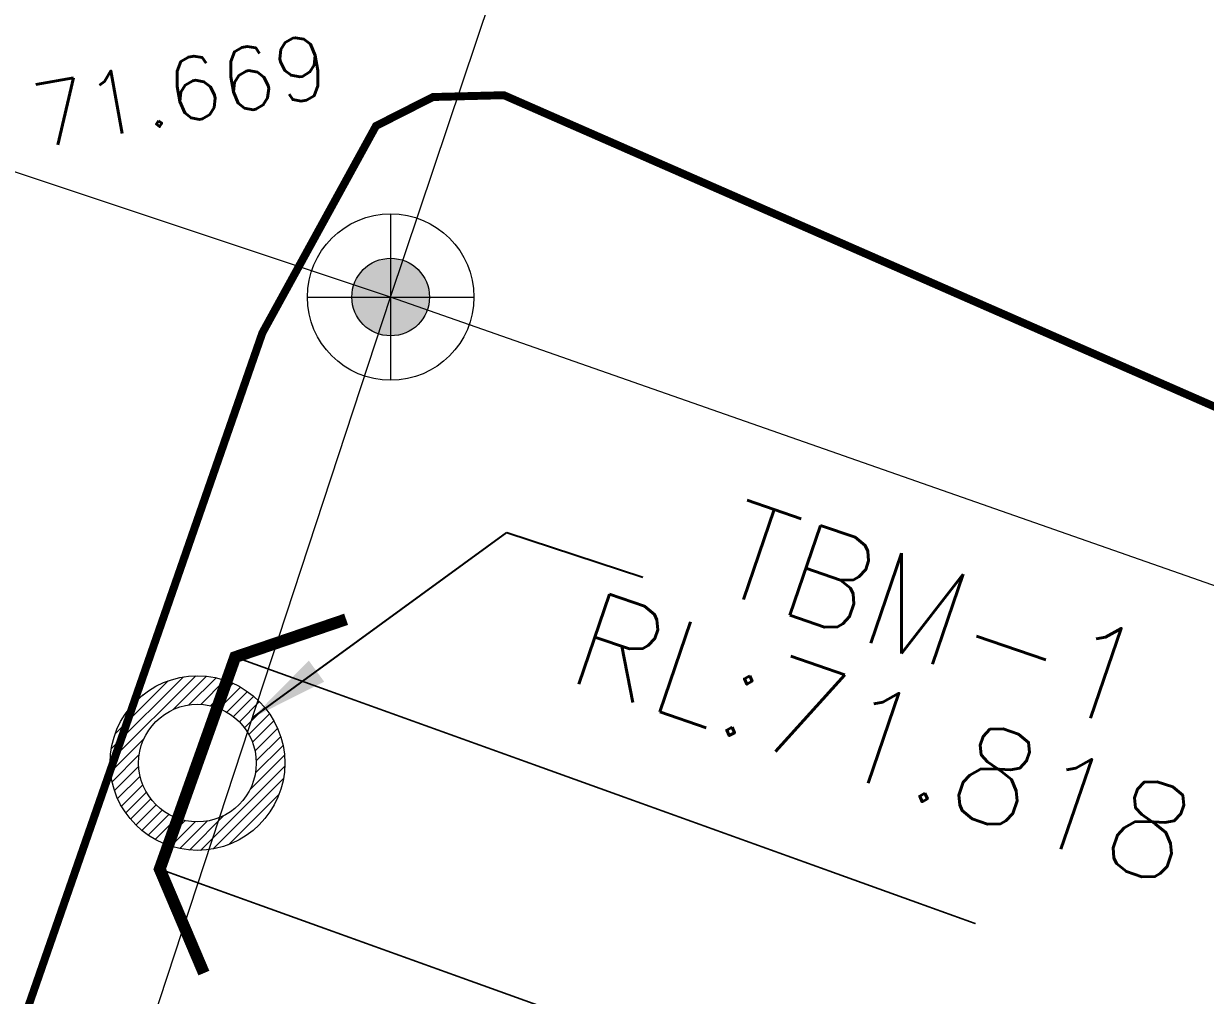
# Model space of a CAD drawing. Header units: inches. Extents: x 350994 to 353538, y 1581369 to 1583842.
# Drawn here: x 351548.55 to 351563.46, y 1583138.03 to 1583150.3 of the extents above; entities that cross this region are included whole.
import ezdxf
from ezdxf.enums import TextEntityAlignment as Align

# ---------------------------------------------------------------- set-up
doc = ezdxf.new("R2010")
doc.units = ezdxf.units.IN
doc.header["$MEASUREMENT"] = 0
doc.linetypes.add('1', pattern=[0])
doc.linetypes.add('DASHDOTX2', pattern=[2, 1, -0.5, 0, -0.5])
for name, color, linetype in [('BULDING', 5, '1'), ('CULVERT', 255, '1'), ('EP TF', 5, 'Continuous'), ('LEVELS', 184, 'Continuous'), ("ROAD'S", 1, '1')]:
    doc.layers.add(name, color=color, linetype=linetype)
doc.styles.add('ROMANS', font='ROMANS.shx')
doc.styles.get("Standard").update_dxf_attribs({"font": 'arial.ttf'})
doc.linetypes.add('SILT_FENCE', pattern='A,0.5,-0.2,["EP",Standard,S=0.1,R=0,X=-0.1,Y=-0.05],-0.2', length=0.9)
doc.dimstyles.get("Standard").update_dxf_attribs({"dimtxt": 0.18, "dimasz": 0.18, "dimexe": 0.18, "dimexo": 0.0625, "dimgap": 0.09, "dimtad": 0, "dimtih": 1, "dimtoh": 1, "dimdec": 4, "dimzin": 0, "dimdsep": 46, "dimtxsty": 'Standard', "dimcen": 0.09, "dimadec": 0, "dimazin": 0, "dimtfac": 1, "dimtdec": 4, "dimtofl": 0, "dimtmove": 0, "dimatfit": 3, "dimfxl": 0, "dimtolj": 1, "dimtzin": 0, "dimarcsym": 0})

# ---------------------------------------------------------------- blocks, each defined once
blk = doc.blocks.new('EP1')
at = {"layer": 'EP TF', "lineweight": 5}
h = blk.add_hatch(color=252, dxfattribs=at)
edge = h.paths.add_edge_path()
edge.add_arc((351339.771, 1583222.914), 0.49, 0, 360)
at = {"layer": 'EP TF', "color": 252, "lineweight": 5}
for points in [[(351339.771, 1583223.964), (351339.771, 1583221.864)], [(351338.721, 1583222.914), (351340.821, 1583222.914)]]:
    blk.add_lwpolyline(points, dxfattribs=at)
for radius in [1.05, 0.49]:
    blk.add_circle((351339.771, 1583222.914), radius, dxfattribs=at)

msp = doc.modelspace()

# ---------------------------------------------------------------- hatches: boundary and pattern name
at = {"lineweight": 5}
h = msp.add_hatch(dxfattribs=at)
h.set_pattern_fill('ANSI31', color=0, scale=0.8, style=0)
h.set_pattern_definition([(45, (70475.71837, 316568.81038), (-0.070710678119, 0.070710678119), [])])
edge = h.paths.add_edge_path(flags=16)
edge.add_arc((351550.741, 1583140.965), 0.742, 0, 360)
edge = h.paths.add_edge_path()
edge.add_arc((351550.741, 1583140.965), 1.102, 0, 360)

# ---------------------------------------------------------------- linework, layer by layer
at = {"color": 0, "lineweight": 5}
for radius in [1.102, 0.742]:
    msp.add_circle((351550.741, 1583140.965), radius, dxfattribs=at)
at = {"layer": 'CULVERT', "color": 250, "lineweight": 5, "const_width": 0.15}
msp.add_lwpolyline([(351552.616, 1583142.78), (351551.217, 1583142.303), (351550.265, 1583139.627), (351550.822, 1583138.314)], dxfattribs=at)
at = {"layer": 'CULVERT', "color": 250, "linetype": 'DASHDOTX2', "lineweight": 5, "ltscale": 2, "const_width": 0.02}
for points in [[(351551.217, 1583142.303), (351560.557, 1583138.938)], [(351550.265, 1583139.627), (351559.605, 1583136.263)]]:
    msp.add_lwpolyline(points, dxfattribs=at)
at = {"layer": 'EP TF', "color": 252, "linetype": 'SILT_FENCE', "lineweight": 5, "ltscale": 6}
for points, elevation in [([(351445.066, 1582827.53), (351461.885, 1582877.562), (351478.84, 1582928.409), (351495.281, 1582976.378), (351513.131, 1583028.233), (351530.907, 1583079.051), (351553.178, 1583146.847), (351559.818, 1583166.634), (351568.789, 1583193.104), (351576.505, 1583216.751), (351588.968, 1583253.117), (351608.717, 1583313.215), (351618.436, 1583343.137), (351695.259, 1583575.026)], 113.044), ([(352025.499, 1582984.555), (352013.883, 1582988.032), (351986.12, 1582998.117), (351951.915, 1583009.746), (351876.576, 1583035.217), (351840.261, 1583047.696), (351802.673, 1583060.544), (351762.275, 1583074.103), (351725.054, 1583086.642), (351691.929, 1583098.187), (351553.178, 1583146.847), (351517.646, 1583158.694), (351492.809, 1583167.263), (351468.143, 1583175.612), (351443.067, 1583184.115), (351416.279, 1583193.103), (351390.959, 1583201.595), (351371.294, 1583208.271), (351334.549, 1583220.761)], 97.614)]:
    msp.add_lwpolyline(points, dxfattribs=dict(at, elevation=elevation))
at = {"layer": "ROAD'S", "lineweight": 5, "const_width": 0.1}
msp.add_lwpolyline([(351517.169, 1583044.812), (351531.414, 1583088.393), (351531.414, 1583088.393), (351551.56, 1583146.396), (351552.993, 1583149.008), (351553.712, 1583149.373), (351554.606, 1583149.396), (351563.725, 1583145.397), (351851.7, 1583046.356)], dxfattribs=at)

# ---------------------------------------------------------------- block references
at = {"layer": 'EP TF', "color": 1, "lineweight": 5}
msp.add_blockref('EP1', (213.407, -76.066, 97.614), dxfattribs=at)

# ---------------------------------------------------------------- texts
at = {"layer": 'BULDING', "color": 0, "linetype": 'Continuous', "lineweight": 9, "style": 'ROMANS'}
for s, p in [('TBM-1', (351560.036, 1583142.84)), ('RL:71.818', (351559.395, 1583141.279))]:
    msp.add_text(s, height=1.2, rotation=341.0931, dxfattribs=at).set_placement(p, align=Align.MIDDLE_CENTER)
at = {"layer": 'LEVELS', "lineweight": 9, "style": 'ROMANS'}
msp.add_text('71.669', height=0.8, rotation=10.2158, dxfattribs=at).set_placement((351550.529, 1583149.454, -28.331), align=Align.MIDDLE_CENTER)

# ---------------------------------------------------------------- leaders
at = {"color": 0, "lineweight": 5}
msp.add_leader([(351551.434, 1583141.537), (351554.645, 1583143.874), (351556.358, 1583143.31)], dimstyle='Standard', override={"dimasz": 1, "dimgap": 0.09, "dimtad": 0}, dxfattribs=at)

doc.saveas('drawing.dxf')
